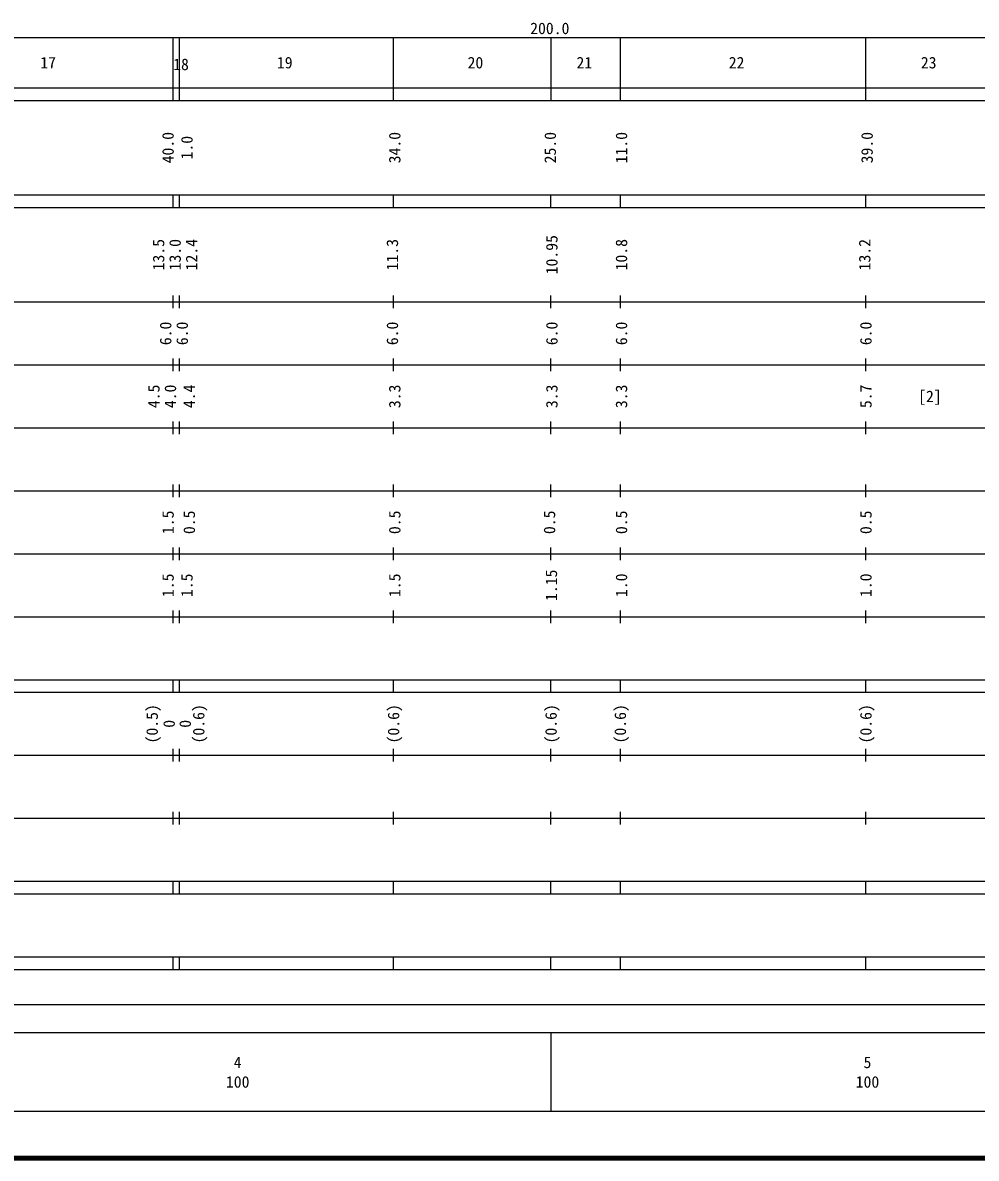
# Model space of a CAD drawing. Units: millimetres on the paper. Extents: x 40 to 680, y 20 to 380.
# Drawn here: x 184.1 to 335.6, y 20 to 200.3 of the extents above; entities that cross this region are included whole.
import ezdxf
from ezdxf.enums import TextEntityAlignment as Align

# ---------------------------------------------------------------- set-up
doc = ezdxf.new("R2010")
doc.units = ezdxf.units.MM
doc.layers.add('M-TTL', color=2, linetype='Continuous', lineweight=140)
doc.layers.add('M-TTL-BAND', color=7, linetype='Continuous', lineweight=25)
doc.styles.add('ＭＳ ゴシック', font='')
doc.styles.get('ＭＳ ゴシック').set_extended_font_data('MS Gothic')

msp = doc.modelspace()

# ---------------------------------------------------------------- linework, layer by layer
at = {"layer": 'M-TTL'}
msp.add_line((40, 20), (680, 20), dxfattribs=at)
at = {"layer": 'M-TTL-BAND'}
for p, q in [((68, 198), (579, 198)), ((208, 198), (208, 188)), ((209, 198), (209, 188)), ((243, 198), (243, 188)), ((268, 198), (268, 188)), ((279, 198), (279, 188)), ((318, 198), (318, 188)), ((40, 190), (579, 190)), ((40, 188), (579, 188)), ((40, 173), (579, 173)), ((208, 173), (208, 171)), ((209, 173), (209, 171)), ((243, 173), (243, 171)), ((268, 171), (268, 173)), ((279, 173), (279, 171)), ((318, 173), (318, 171)), ((40, 171), (579, 171)), ((208, 157), (208, 155)), ((209, 157), (209, 155)), ((243, 157), (243, 155)), ((268, 155), (268, 157)), ((279, 157), (279, 155)), ((318, 157), (318, 155)), ((40, 156), (579, 156)), ((208, 147), (208, 145)), ((209, 147), (209, 145)), ((243, 147), (243, 145)), ((268, 145), (268, 147)), ((279, 147), (279, 145)), ((318, 147), (318, 145)), ((46, 146), (579, 146)), ((52, 136), (579, 136)), ((208, 137), (208, 135)), ((209, 137), (209, 135)), ((243, 137), (243, 135)), ((268, 135), (268, 137)), ((279, 137), (279, 135)), ((318, 137), (318, 135)), ((208, 127), (208, 125)), ((209, 127), (209, 125)), ((243, 127), (243, 125)), ((268, 125), (268, 127)), ((279, 127), (279, 125)), ((318, 127), (318, 125)), ((46, 126), (579, 126)), ((52, 116), (579, 116)), ((208, 117), (208, 115)), ((209, 117), (209, 115)), ((243, 117), (243, 115)), ((268, 115), (268, 117)), ((279, 117), (279, 115)), ((318, 117), (318, 115)), ((208, 107), (208, 105)), ((209, 107), (209, 105)), ((243, 107), (243, 105)), ((268, 105), (268, 107)), ((279, 107), (279, 105)), ((318, 107), (318, 105)), ((46, 106), (579, 106)), ((40, 96), (579, 96)), ((208, 96), (208, 94)), ((209, 96), (209, 94)), ((243, 96), (243, 94)), ((268, 94), (268, 96)), ((279, 96), (279, 94)), ((318, 96), (318, 94)), ((40, 94), (579, 94)), ((208, 85), (208, 83)), ((209, 85), (209, 83)), ((243, 85), (243, 83)), ((268, 83), (268, 85)), ((279, 85), (279, 83)), ((318, 85), (318, 83)), ((49, 84), (579, 84)), ((40, 74), (579, 74)), ((208, 75), (208, 73)), ((209, 75), (209, 73)), ((243, 75), (243, 73)), ((268, 73), (268, 75)), ((279, 75), (279, 73)), ((318, 75), (318, 73)), ((40, 64), (579, 64)), ((208, 64), (208, 62)), ((209, 64), (209, 62)), ((243, 64), (243, 62)), ((268, 62), (268, 64)), ((279, 64), (279, 62)), ((318, 64), (318, 62)), ((40, 62), (579, 62)), ((40, 52), (579, 52)), ((208, 52), (208, 50)), ((209, 52), (209, 50)), ((243, 52), (243, 50)), ((268, 50), (268, 52)), ((279, 52), (279, 50)), ((318, 52), (318, 50)), ((40, 50), (579, 50)), ((70.805, 44.406), (565.903, 44.406)), ((40, 40), (579, 40)), ((268, 40), (268, 27.5)), ((68, 27.5), (579, 27.5))]:
    msp.add_line(p, q, dxfattribs=at)

# ---------------------------------------------------------------- texts
at = {"layer": 'M-TTL-BAND', "style": 'ＭＳ ゴシック'}
for s, p in [('200.0', (267.844, 199.445)), ('17', (188.19, 194)), ('19', (225.758, 194)), ('20', (256.034, 194)), ('21', (273.328, 194)), ('22', (297.51, 194)), ('23', (328.011, 194)), ('18', (209.288, 193.729)), ('[2]', (328.206, 141)), ('4', (218.288, 35.238)), ('5', (318.288, 35.238)), ('100', (218.288, 32.131)), ('100', (318.288, 32.131))]:
    msp.add_text(s, height=1.833, dxfattribs=at).set_placement(p, align=Align.MIDDLE_CENTER)
for s, p in [('40.0', (207.212, 180.5)), ('1.0', (210.212, 180.5)), ('34.0', (243.213, 180.5)), ('25.0', (267.911, 180.5)), ('11.0', (279.215, 180.5)), ('39.0', (318.216, 180.5)), ('10.95', (268.161, 163.5)), ('13.5', (205.712, 163.5)), ('13.0', (208.337, 163.5)), ('12.4', (210.962, 163.5)), ('11.3', (242.838, 163.5)), ('10.8', (279.215, 163.5)), ('13.2', (317.841, 163.5)), ('6.0', (206.837, 151)), ('6.0', (209.462, 151)), ('6.0', (242.838, 151)), ('6.0', (268.161, 151)), ('6.0', (279.215, 151)), ('6.0', (318.029, 151)), ('4.5', (204.962, 141)), ('4.0', (207.587, 141)), ('4.4', (210.587, 141)), ('3.3', (243.213, 141)), ('3.3', (268.161, 141)), ('3.3', (279.215, 141)), ('5.7', (318.029, 141)), ('1.5', (207.212, 121)), ('0.5', (210.587, 121)), ('0.5', (243.213, 121)), ('0.5', (267.786, 121)), ('0.5', (279.215, 121)), ('0.5', (318.029, 121)), ('1.5', (207.212, 111)), ('1.5', (210.212, 111)), ('1.5', (243.213, 111)), ('1.15', (268.082, 111)), ('1.0', (279.215, 111)), ('1.0', (318.029, 111)), ('(0.5)', (204.692, 89)), ('(0.6)', (212.087, 89)), ('(0.6)', (243.026, 89)), ('(0.6)', (268.026, 89)), ('(0.6)', (279.027, 89)), ('(0.6)', (318.029, 89)), ('0', (207.387, 89)), ('0', (209.932, 89))]:
    msp.add_text(s, height=1.833, rotation=90, dxfattribs=at).set_placement(p, align=Align.MIDDLE_CENTER)

doc.saveas('drawing.dxf')
